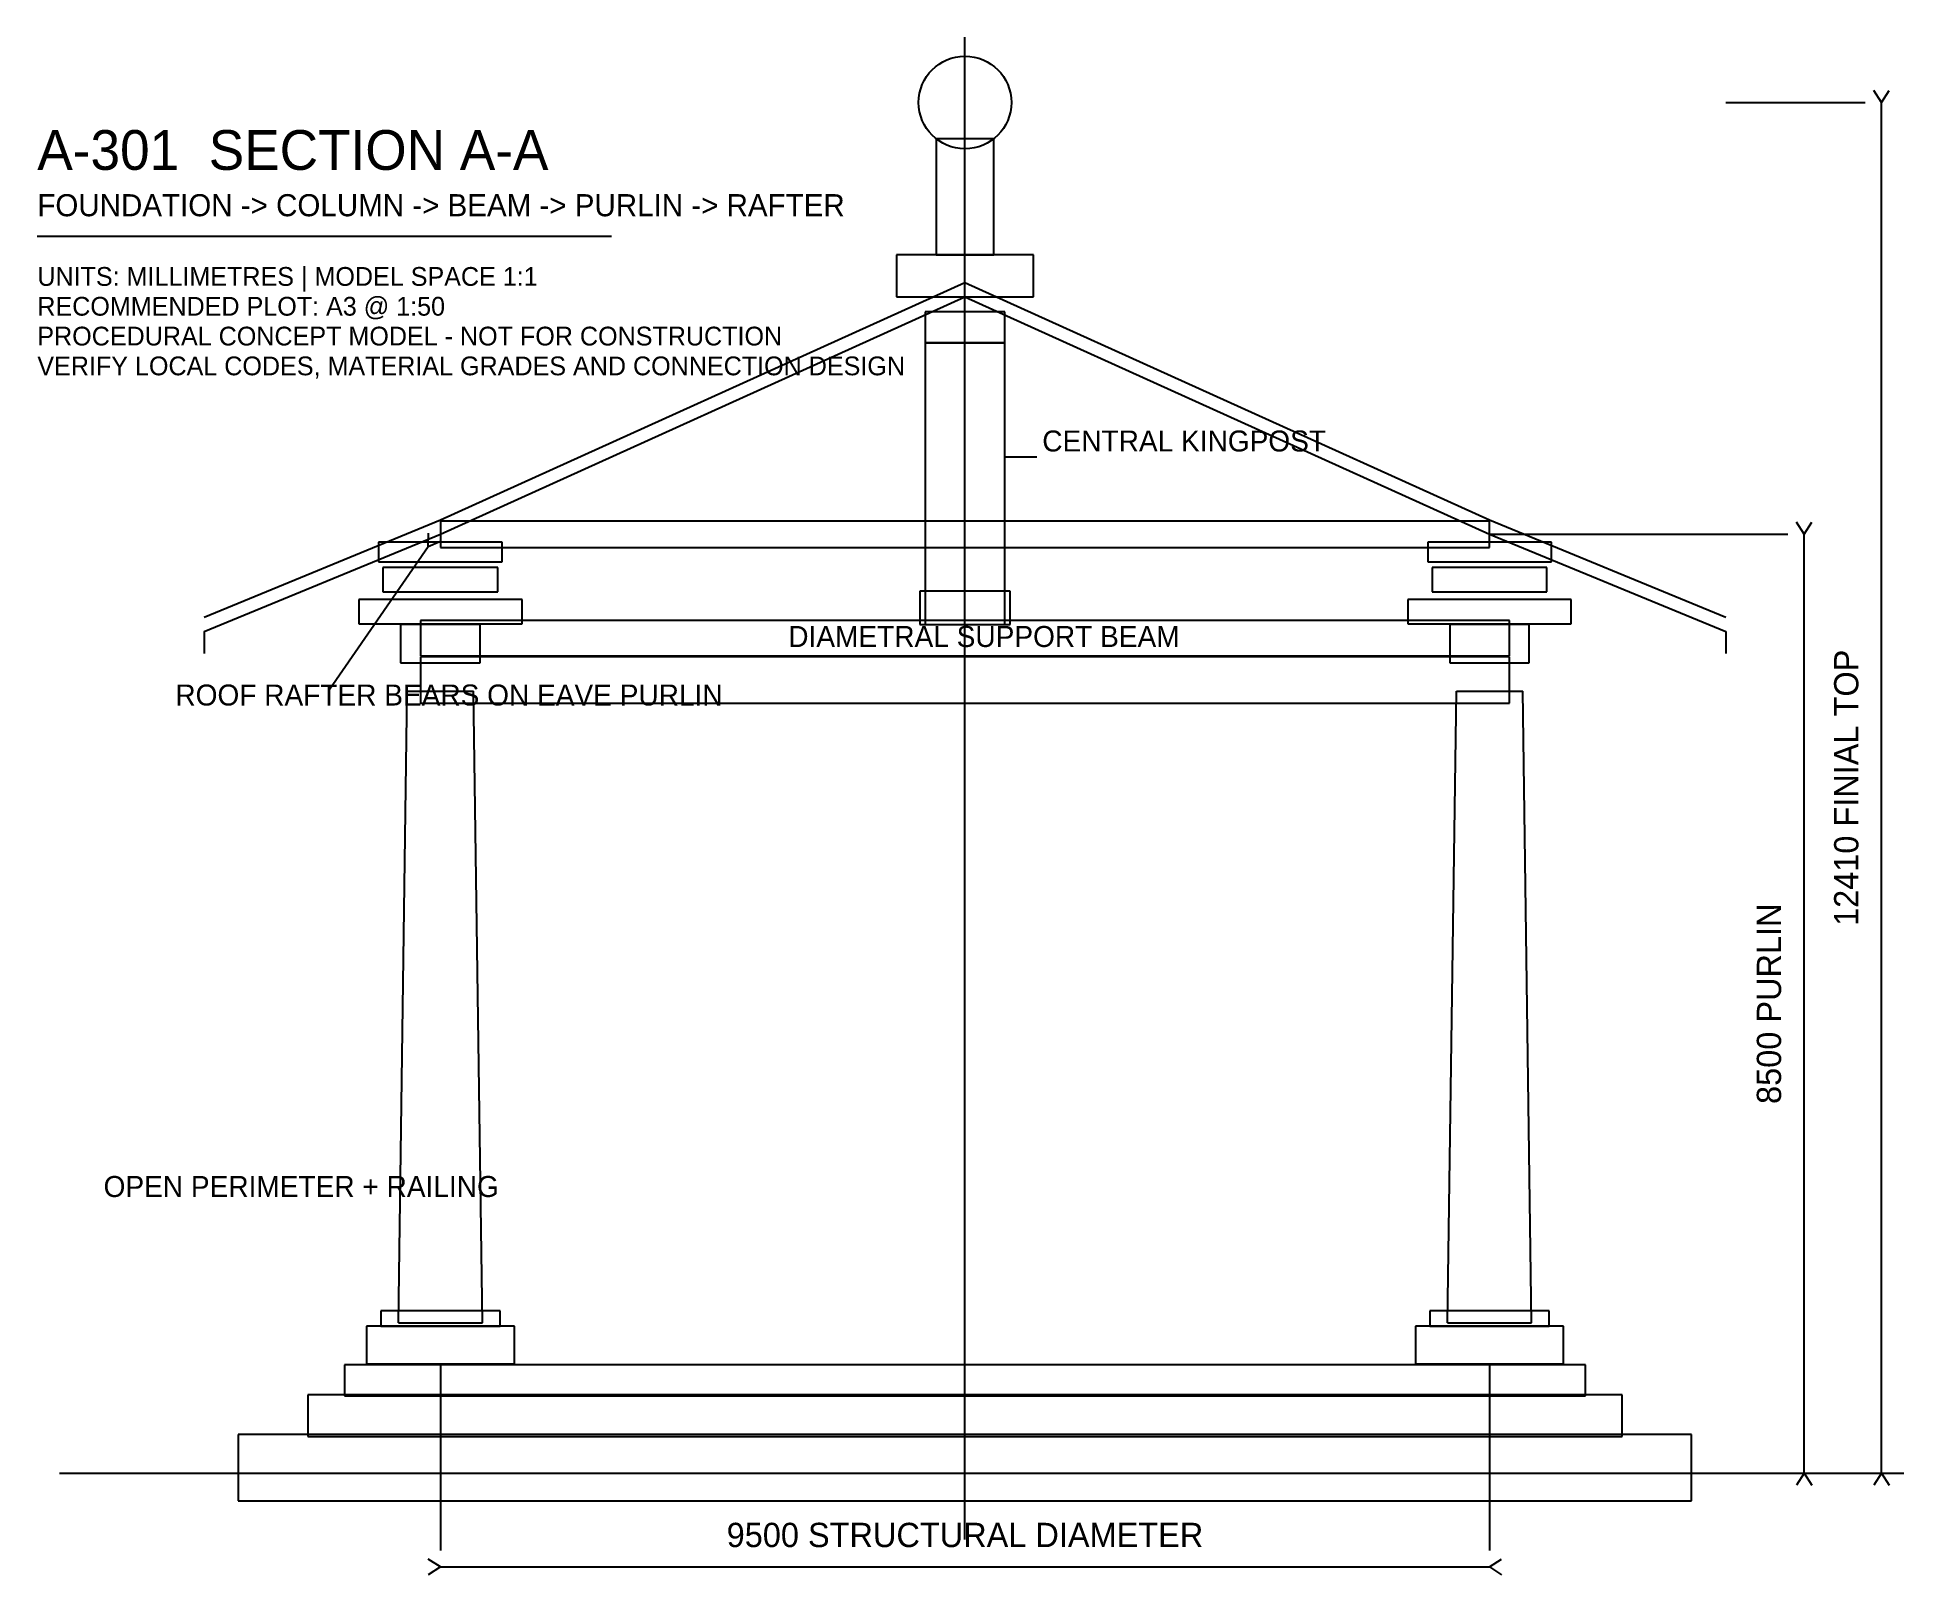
# Model space of a CAD drawing. Header units: millimetres. Extents: x -8400 to 8500, y -920 to 13000.
import ezdxf
from ezdxf.enums import TextEntityAlignment as Align

# ---------------------------------------------------------------- set-up
doc = ezdxf.new("R2010")
doc.units = ezdxf.units.MM
for name, color, linetype in [('A-ANNO', 7, 'CONTINUOUS'), ('A-CENTER', 4, 'CONTINUOUS'), ('A-DIMS', 3, 'CONTINUOUS'), ('A-TITLE', 7, 'CONTINUOUS'), ('S-BEAM', 30, 'CONTINUOUS'), ('S-COLUMN', 1, 'CONTINUOUS'), ('S-COLUMN-BASE', 9, 'CONTINUOUS'), ('S-DOUGONG', 3, 'CONTINUOUS'), ('S-FOUNDATION', 8, 'CONTINUOUS'), ('S-PURLIN', 32, 'CONTINUOUS'), ('S-RAFTER', 33, 'CONTINUOUS'), ('S-RIDGE', 2, 'CONTINUOUS'), ('S-ROOF', 5, 'CONTINUOUS')]:
    doc.layers.add(name, color=color, linetype=linetype)

msp = doc.modelspace()

# ---------------------------------------------------------------- linework, layer by layer
at = {"layer": 'A-ANNO'}
for p, q in [((650, 9200), (360, 9200)), ((-4860, 8390), (-4857.6325, 8509.9766)), ((-5750, 7100), (-4860, 8390)), ((-4860, 8390), (-4750.4339, 8438.9414))]:
    msp.add_line(p, q, dxfattribs=at)
at = {"layer": 'A-CENTER'}
for p, q in [((0, -600), (0, 13000)), ((-8200, 0), (8500, 0))]:
    msp.add_line(p, q, dxfattribs=at)
at = {"layer": 'A-DIMS'}
for p, q in [((8300, 12410), (8230.3425, 12519.7626)), ((8300, 12410), (8369.6575, 12519.7626)), ((6890, 12410), (8150, 12410)), ((8300, 0), (8300, 12410)), ((4750, 8500), (7450, 8500)), ((7600, 8500), (7530.3425, 8609.7626)), ((7600, 8500), (7669.6575, 8609.7626)), ((7600, 0), (7600, 8500)), ((-4750, 990), (-4750, -700)), ((4750, 990), (4750, -700)), ((4750, 0), (7450, 0)), ((6890, 0), (8150, 0)), ((7600, 0), (7530.3425, -109.7626)), ((7600, 0), (7669.6575, -109.7626)), ((8300, 0), (8230.3425, -109.7626)), ((8300, 0), (8369.6575, -109.7626)), ((-4750, -850), (-4859.7626, -780.3425)), ((4750, -850), (4859.7626, -780.3425)), ((-4750, -850), (-4859.7626, -919.6575)), ((-4750, -850), (4750, -850)), ((4750, -850), (4859.7626, -919.6575))]:
    msp.add_line(p, q, dxfattribs=at)
at = {"layer": 'A-TITLE'}
msp.add_line((-8400, 11200), (-3200, 11200), dxfattribs=at)
at = {"layer": 'S-BEAM'}
for p, q in [((4930, 7720), (-4930, 7720)), ((-4930, 7720), (-4930, 7400)), ((4930, 7400), (4930, 7720)), ((-4930, 7400), (4930, 7400)), ((4930, 7390), (-4930, 7390)), ((-4930, 7390), (-4930, 6970)), ((4930, 6970), (4930, 7390)), ((-4930, 6970), (4930, 6970))]:
    msp.add_line(p, q, dxfattribs=at)
at = {"layer": 'S-COLUMN'}
for p, q in [((360, 10235), (-360, 10235)), ((-360, 10235), (-360, 7685)), ((360, 7685), (360, 10235)), ((-360, 7685), (360, 7685)), ((-5130, 1360), (-5050, 7080)), ((-5050, 7080), (-4450, 7080)), ((-4370, 1360), (-4450, 7080)), ((4370, 1360), (4450, 7080)), ((4450, 7080), (5050, 7080)), ((5130, 1360), (5050, 7080)), ((-5130, 1360), (-4370, 1360)), ((4370, 1360), (5130, 1360))]:
    msp.add_line(p, q, dxfattribs=at)
at = {"layer": 'S-COLUMN-BASE'}
for p, q in [((-4210, 1470), (-5290, 1470)), ((-5290, 1470), (-5290, 1330)), ((-4210, 1330), (-4210, 1470)), ((5290, 1470), (4210, 1470)), ((4210, 1470), (4210, 1330)), ((5290, 1330), (5290, 1470)), ((-4080, 1330), (-5420, 1330)), ((-5420, 1330), (-5420, 990)), ((-5290, 1330), (-4210, 1330)), ((-4080, 990), (-4080, 1330)), ((5420, 1330), (4080, 1330)), ((4080, 1330), (4080, 990)), ((4210, 1330), (5290, 1330)), ((5420, 990), (5420, 1330)), ((-5420, 990), (-4080, 990)), ((4080, 990), (5420, 990))]:
    msp.add_line(p, q, dxfattribs=at)
at = {"layer": 'S-DOUGONG'}
for p, q in [((360, 10515), (-360, 10515)), ((-360, 10515), (-360, 10235)), ((360, 10235), (360, 10515)), ((-360, 10235), (360, 10235)), ((-4190, 8430), (-5310, 8430)), ((-5310, 8430), (-5310, 8250)), ((-4190, 8250), (-4190, 8430)), ((5310, 8430), (4190, 8430)), ((4190, 8430), (4190, 8250)), ((5310, 8250), (5310, 8430)), ((-5310, 8250), (-4190, 8250)), ((-4230, 8200), (-5270, 8200)), ((-5270, 8200), (-5270, 7980)), ((-4230, 7980), (-4230, 8200)), ((4190, 8250), (5310, 8250)), ((5270, 8200), (4230, 8200)), ((4230, 8200), (4230, 7980)), ((5270, 7980), (5270, 8200)), ((-5270, 7980), (-4230, 7980)), ((410, 7985), (-410, 7985)), ((-410, 7985), (-410, 7685)), ((410, 7685), (410, 7985)), ((4230, 7980), (5270, 7980)), ((-4010, 7910), (-5490, 7910)), ((-5490, 7910), (-5490, 7690)), ((-4010, 7690), (-4010, 7910)), ((5490, 7910), (4010, 7910)), ((4010, 7910), (4010, 7690)), ((5490, 7690), (5490, 7910)), ((-5490, 7690), (-4010, 7690)), ((-4390, 7685), (-5110, 7685)), ((-5110, 7685), (-5110, 7335)), ((-4390, 7335), (-4390, 7685)), ((-410, 7685), (410, 7685)), ((4010, 7690), (5490, 7690)), ((5110, 7685), (4390, 7685)), ((4390, 7685), (4390, 7335)), ((5110, 7335), (5110, 7685)), ((-5110, 7335), (-4390, 7335)), ((4390, 7335), (5110, 7335))]:
    msp.add_line(p, q, dxfattribs=at)
at = {"layer": 'S-FOUNDATION'}
for p, q in [((5620, 980), (-5620, 980)), ((-5620, 980), (-5620, 700)), ((5620, 700), (5620, 980)), ((5950, 710), (-5950, 710)), ((-5950, 710), (-5950, 330)), ((-5620, 700), (5620, 700)), ((5950, 330), (5950, 710)), ((6580, 350), (-6580, 350)), ((-6580, 350), (-6580, -250)), ((6580, -250), (6580, 350)), ((-5950, 330), (5950, 330)), ((-6580, -250), (6580, -250))]:
    msp.add_line(p, q, dxfattribs=at)
at = {"layer": 'S-PURLIN'}
for p, q in [((4750, 8620), (-4750, 8620)), ((-4750, 8620), (-4750, 8380)), ((4750, 8380), (4750, 8620)), ((-4750, 8380), (4750, 8380))]:
    msp.add_line(p, q, dxfattribs=at)
at = {"layer": 'S-RAFTER'}
for p, q in [((-4750, 8500), (0, 10650)), ((0, 10650), (4750, 8500)), ((-6890, 7620), (-4750, 8500)), ((4750, 8500), (6890, 7620))]:
    msp.add_line(p, q, dxfattribs=at)
at = {"layer": 'S-RIDGE'}
for p, q in [((260, 12080), (-260, 12080)), ((-260, 12080), (-260, 11030)), ((260, 11030), (260, 12080)), ((620, 11030), (-620, 11030)), ((-620, 11030), (-620, 10650)), ((-260, 11030), (260, 11030)), ((620, 10650), (620, 11030)), ((-620, 10650), (620, 10650))]:
    msp.add_line(p, q, dxfattribs=at)
msp.add_circle((0, 12410), 420, dxfattribs=at)
at = {"layer": 'S-ROOF'}
for p, q in [((-4750, 8630), (0, 10780)), ((0, 10780), (4750, 8630)), ((-6890, 7750), (-4750, 8630)), ((4750, 8630), (6890, 7750)), ((-6890, 7620), (-6890, 7420)), ((6890, 7620), (6890, 7420))]:
    msp.add_line(p, q, dxfattribs=at)

# ---------------------------------------------------------------- texts
at = {"layer": 'A-ANNO'}
for s, height, p in [('FOUNDATION -> COLUMN -> BEAM -> PURLIN -> RAFTER', 200, (-8400, 11380)), ('UNITS: MILLIMETRES | MODEL SPACE 1:1', 170, (-8400, 10750)), ('RECOMMENDED PLOT: A3 @ 1:50', 170, (-8400, 10480)), ('PROCEDURAL CONCEPT MODEL - NOT FOR CONSTRUCTION', 170, (-8400, 10210)), ('VERIFY LOCAL CODES, MATERIAL GRADES AND CONNECTION DESIGN', 170, (-8400, 9940)), ('CENTRAL KINGPOST', 190, (700, 9250)), ('DIAMETRAL SUPPORT BEAM', 190, (-1600, 7480)), ('ROOF RAFTER BEARS ON EAVE PURLIN', 190, (-7150, 6950)), ('OPEN PERIMETER + RAILING', 190, (-7800, 2500))]:
    msp.add_text(s, height=height, dxfattribs=at).set_placement(p)
at = {"layer": 'A-DIMS'}
for s, p in [('12410 FINIAL TOP', (8090, 6205)), ('8500 PURLIN', (7390, 4250))]:
    msp.add_text(s, height=220, rotation=90, dxfattribs=at).set_placement(p, align=Align.CENTER)
msp.add_text('9500 STRUCTURAL DIAMETER', height=220, dxfattribs=at).set_placement((0, -670), align=Align.CENTER)
at = {"layer": 'A-TITLE'}
msp.add_text('A-301  SECTION A-A', height=360, dxfattribs=at).set_placement((-8400, 11800))

doc.saveas('drawing.dxf')
